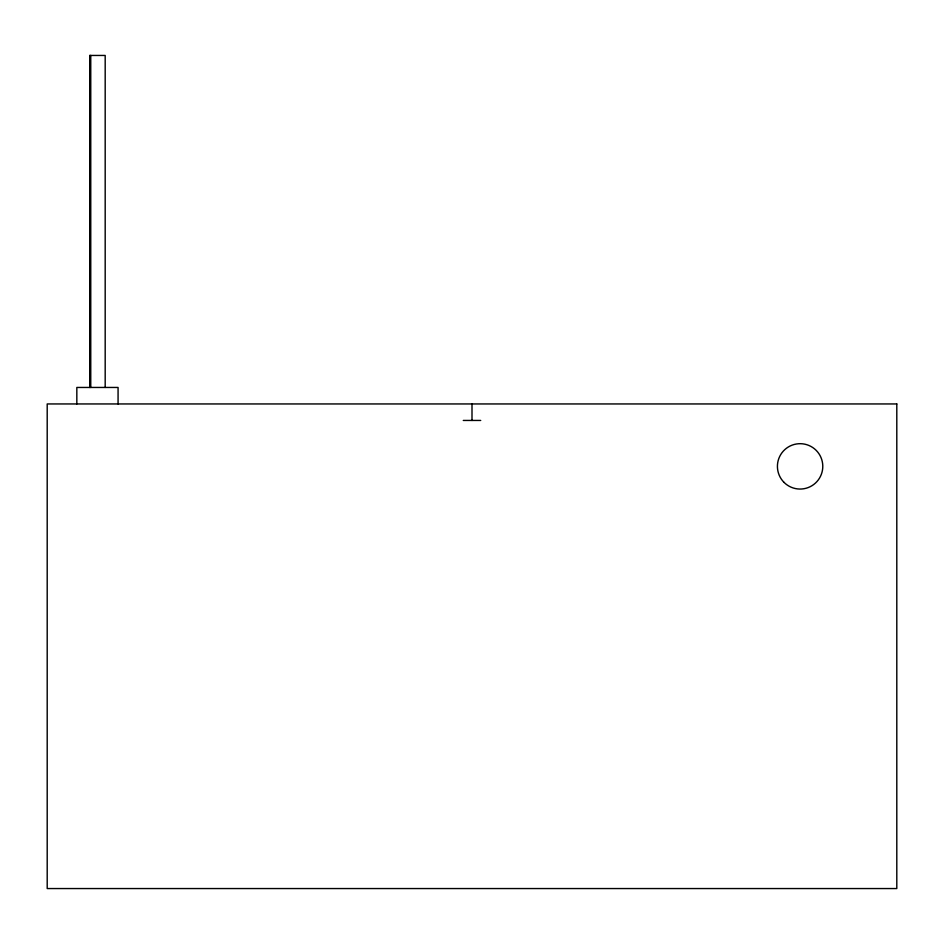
<?xml version="1.0" encoding="UTF-8"?>
<svg xmlns="http://www.w3.org/2000/svg" width="944" height="944" viewBox="0 0 944 944"><rect width="100%" height="100%" fill="white"/><g stroke="black" fill="none" stroke-linecap="round" stroke-linejoin="round"><path stroke-width="1.42" d="M463.28 420.446L480.72 420.446M472 403.949L472 420.446M118.071 403.949L118.071 387.453L76.83 387.453L76.83 403.949M105.185 387.453L105.185 55.448L89.715 55.448L89.715 387.453M90.754 55.448L90.754 387.453M89.987 55.448L89.987 387.453M896.8 403.949L47.2 403.949L47.2 888.552L896.8 888.552L896.8 403.949M784.063 482.408A22.68 22.68 0 0 0 822.012 472.248A22.68 22.68 0 0 0 794.234 444.459A22.68 22.68 0 0 0 784.063 482.408"/></g></svg>
